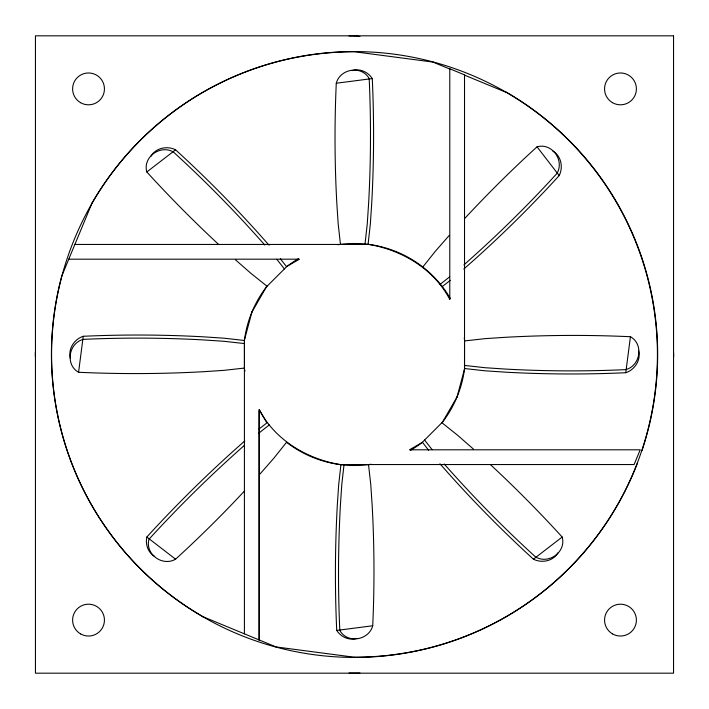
<?xml version="1.0" encoding="UTF-8"?>
<svg xmlns="http://www.w3.org/2000/svg" width="709" height="709" viewBox="0 0 709 709"><rect width="100%" height="100%" fill="white"/><g stroke="black" fill="none" stroke-linecap="round" stroke-linejoin="round"><path stroke-width="1.06" d="M244.419 339.992L244.41 633.855M259.148 639.952L259.148 410.608M244.773 440.918L235.388 449.258A1197.714 1156.902 -45 0 0 146.825 537.032C145.203 544.299 148.066 552.71 154.713 556.468M364.967 244.454L367.244 224.106L368.627 203.27A1197.714 1156.902 90 0 0 369.185 78.575C361.661 65.024 340.134 68.605 336.27 83.237L372.287 78.575C368.148 72.026 359.693 68.153 352.134 70.616M368.06 244.454L370.337 224.106L371.72 203.27A1197.714 1156.902 -90 0 0 372.278 78.575M340.94 464.546L338.663 484.894L337.28 505.73A1197.714 1156.902 -90 0 0 336.722 630.425M344.033 464.546L341.756 484.894L340.373 505.73A1197.714 1156.902 90 0 0 339.815 630.425C347.339 643.976 368.866 640.395 372.73 625.763L336.713 630.425C340.852 636.974 349.307 640.847 356.866 638.384M245.004 371.082L244.454 369.008L244.445 340.028L251.925 312.004M457.057 396.96L464.519 368.999L464.546 339.992A111.003 111.003 0 0 0 464.253 337.883M463.766 269.083L473.94 260.061A1152.94 1113.653 -45 0 0 559.197 175.575C563.433 167.253 561.173 155.776 552.772 150.999M92.01 203.128L61.727 276.147A302.619 302.619 0 0 0 202.969 616.653M251.943 312.04L266.416 286.906L286.906 266.424A111.003 111.003 0 0 1 298.516 258.652M410.484 450.348A111.003 111.003 0 0 0 422.085 442.549L442.522 422.085L457.013 396.987M150.999 156.228C155.776 147.827 167.253 145.575 175.575 149.803A1152.94 1113.653 45 0 1 260.061 235.06L269.083 245.234M558.001 552.772C553.224 561.173 541.747 563.425 533.425 559.197A1152.94 1113.653 45 0 1 448.939 473.94L439.917 463.766M422.732 267.098L435.503 251.092L449.258 235.388M286.596 442.23L273.825 458.236L260.061 473.94M175.575 149.803L146.816 171.968A1197.714 1156.902 45 0 0 218.682 244.499M533.425 559.197L562.184 537.032A1197.714 1156.902 45 0 0 490.318 464.501M244.596 445.155L237.568 451.447A1197.714 1156.902 -45 0 0 149.005 539.221C144.742 554.128 162.494 566.819 175.575 559.197A1152.94 1113.653 -45 0 0 244.649 490.814M463.952 264.874L471.751 257.881A1152.94 1113.653 -45 0 0 557.008 173.386C564.639 160.305 551.939 142.562 537.032 146.816A1197.714 1156.902 -45 0 0 464.501 218.682M449.666 276.847L440.041 284.406M258.865 433.128L269.278 424.913M259.069 428.98L267.098 422.732M442.23 286.596L450.259 280.339M286.906 266.424L299.455 259.184L68.729 259.184M422.023 442.567L409.474 449.807L640.2 449.807L634.094 464.546L339.966 464.546C306.891 458.927 274.773 439.917 259.148 409.51L259.148 640.236M244.454 368.06L224.106 370.337L203.27 371.72A1197.714 1156.902 0 0 1 78.575 372.278M464.546 340.94L484.894 338.663L505.73 337.28A1197.714 1156.902 0 0 1 630.425 336.722M74.844 244.445L368.972 244.445C402.038 250.064 434.165 269.074 449.781 299.482L449.781 68.755L464.519 74.87L464.519 368.999A111.003 111.003 0 0 1 442.576 422.059M464.546 365.427L484.894 367.705L505.73 369.088A1152.94 1113.653 0 0 0 625.763 369.628C640.404 365.773 643.967 344.246 630.425 336.713L625.763 372.73C634.635 369.832 641.158 360.128 638.596 350.795M244.454 340.48L224.106 338.202L203.27 336.819A1152.94 1113.653 0 0 0 83.237 336.279M464.546 368.52L484.894 370.798L505.73 372.181A1152.94 1113.653 0 0 0 625.763 372.721M244.454 343.573L224.106 341.295L203.27 339.912A1152.94 1113.653 0 0 0 83.237 339.372C68.596 343.227 65.033 364.754 78.575 372.287L83.237 336.27C74.365 339.168 67.842 348.872 70.404 358.205M354.5 35.822L359.933 36.531M354.5 657.243L276.049 646.936L202.951 616.688M450.304 69.252L432.951 62.064L354.5 51.757A303.16 303.16 0 0 0 91.993 203.111M464.492 75.119L506.049 92.312M175.575 559.197L146.816 537.032M267.098 286.268L251.092 273.497L235.388 259.742M441.902 422.732L457.908 435.503L473.612 449.258M559.197 175.575L537.032 146.816M264.874 245.048L257.881 237.249A1152.94 1113.653 45 0 0 173.386 151.992C160.305 144.361 142.562 157.061 146.816 171.968M444.126 463.952L451.119 471.751A1152.94 1113.653 45 0 0 535.614 557.008C548.695 564.639 566.438 551.939 562.184 537.032M276.847 259.334L284.406 268.959M432.153 449.666L424.594 440.041M280.339 258.741L286.596 266.77M422.404 442.23L428.661 450.259M259.467 410.006L266.451 422.085M368.52 464.546L370.798 484.894L372.181 505.73A1152.94 1113.653 -90 0 1 372.721 625.763M340.48 244.454L338.202 224.106L336.819 203.27A1152.94 1113.653 90 0 1 336.279 83.237M673.656 354.5A318.864 318.864 0 0 1 673.647 356.671M359.942 673.027A318.864 318.864 0 0 1 354.5 673.071A318.864 318.864 0 0 1 349.058 673.027M35.353 352.329A318.864 318.864 0 0 0 35.344 354.5A318.864 318.864 0 0 0 35.353 356.671M349.058 35.973A318.864 318.864 0 0 1 354.5 35.929M506.173 92.099A302.787 302.787 0 0 1 641.937 450.702M637.444 463.181A302.787 302.787 0 0 1 354.5 657.172M673.55 352.329A318.501 318.501 0 0 1 673.559 354.5M371.117 464.253A111.003 111.003 0 0 1 286.941 442.576M244.445 340.028A111.003 111.003 0 0 1 266.424 286.941M337.883 244.747A111.003 111.003 0 0 1 450.348 298.516M673.55 35.822L35.45 35.822L35.45 673.178L673.55 673.178L673.55 35.822M612.514 102.681A15.926 15.926 0 0 0 636.398 88.891A15.926 15.926 0 0 0 612.514 75.101A15.926 15.926 0 0 0 612.514 102.681M80.56 102.681A15.926 15.926 0 0 0 104.445 88.891A15.926 15.926 0 0 0 80.56 75.101A15.926 15.926 0 0 0 80.56 102.681M612.514 633.899A15.926 15.926 0 0 0 636.398 620.109A15.926 15.926 0 0 0 612.514 606.319A15.926 15.926 0 0 0 612.514 633.899M80.56 633.899A15.926 15.926 0 0 0 104.445 620.109A15.926 15.926 0 0 0 80.56 606.319A15.926 15.926 0 0 0 80.56 633.899M203.04 616.839A302.92 302.92 0 0 0 657.42 354.5A302.92 302.92 0 0 0 203.04 92.161A302.92 302.92 0 0 0 203.04 616.839"/></g></svg>
